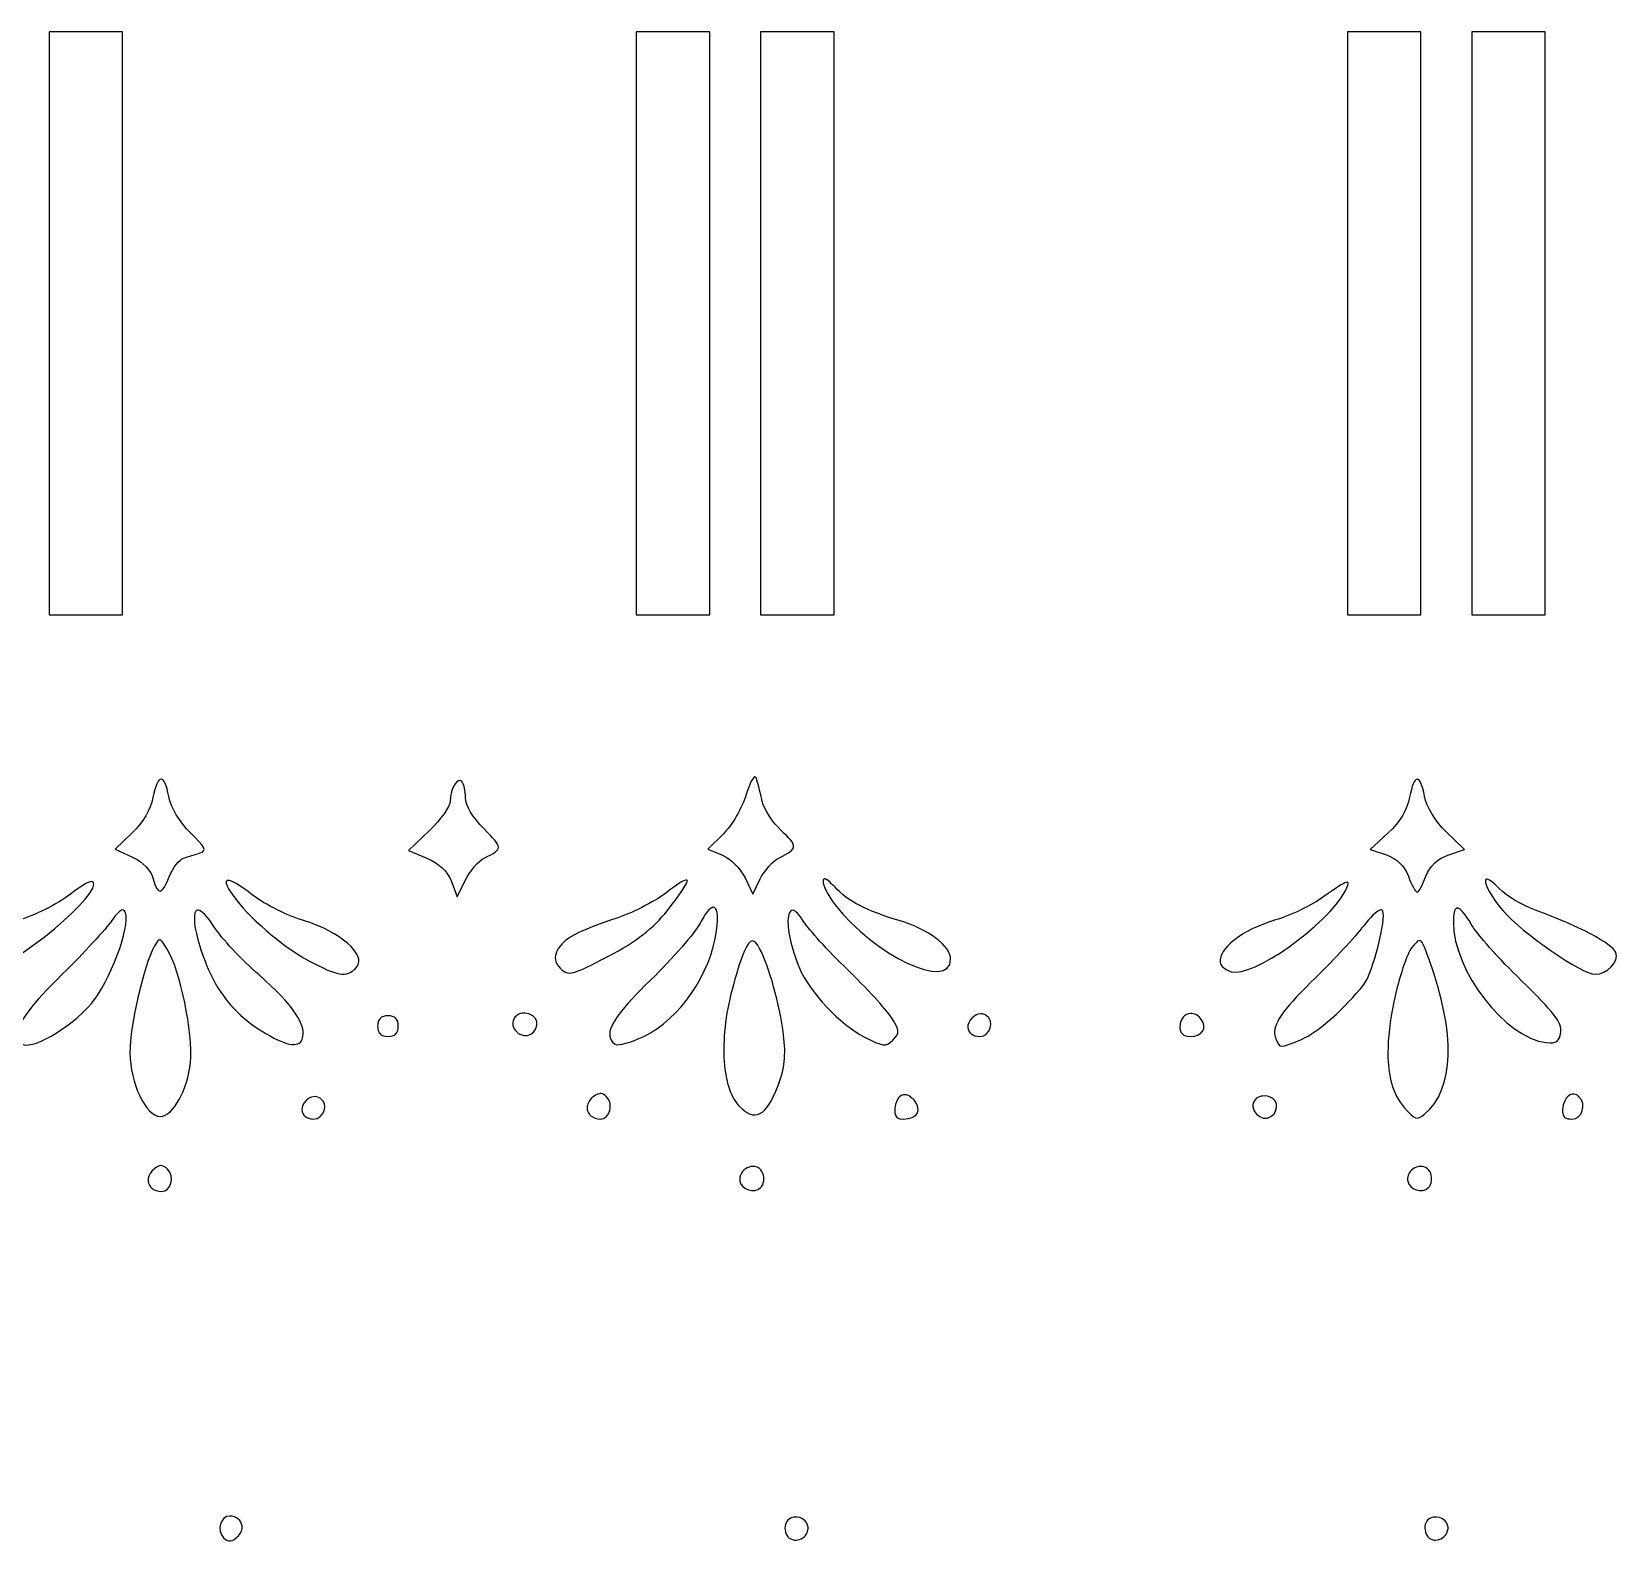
# Model space of a CAD drawing. Header units: centimetres. Extents: x -10 to 10, y -12.4 to 12.4.
# Drawn here: x -2.669 to 1.385, y -8.293 to -4.438 of the extents above; entities that cross this region are included whole.
import ezdxf

# ---------------------------------------------------------------- set-up
doc = ezdxf.new("R2010")
doc.units = ezdxf.units.CM
doc.header["$MEASUREMENT"] = 0
doc.layers.add('Layer 1', color=7, linetype='Continuous')

msp = doc.modelspace()

# ---------------------------------------------------------------- linework, layer by layer
at = {"layer": 'Layer 1', "color": 16, "lineweight": 25}
for points, knots in [([(-2.62516, -4.43755), (-2.62516, -4.43755), (-2.43747, -4.43755), (-2.43747, -4.43755), (-2.43747, -4.43755), (-2.43747, -4.43755), (-2.43747, -5.92666), (-2.43747, -5.92666), (-2.43747, -5.92666), (-2.43747, -5.92666), (-2.62516, -5.92666), (-2.62516, -5.92666), (-2.62516, -5.92666), (-2.62516, -5.92666), (-2.62516, -4.43755), (-2.62516, -4.43755)], [0, 0, 0, 0, 0.2, 0.2, 0.2, 0.2, 0.4, 0.4, 0.4, 0.4, 0.6, 0.6, 0.6, 0.6, 1, 1, 1, 1]), ([(-1.12531, -4.43755), (-1.12531, -4.43755), (-0.93762, -4.43755), (-0.93762, -4.43755), (-0.93762, -4.43755), (-0.93762, -4.43755), (-0.93762, -5.92666), (-0.93762, -5.92666), (-0.93762, -5.92666), (-0.93762, -5.92666), (-1.12531, -5.92666), (-1.12531, -5.92666), (-1.12531, -5.92666), (-1.12531, -5.92666), (-1.12531, -4.43755), (-1.12531, -4.43755)], [0, 0, 0, 0, 0.2, 0.2, 0.2, 0.2, 0.4, 0.4, 0.4, 0.4, 0.6, 0.6, 0.6, 0.6, 1, 1, 1, 1]), ([(-0.80781, -4.43755), (-0.80781, -4.43755), (-0.62012, -4.43755), (-0.62012, -4.43755), (-0.62012, -4.43755), (-0.62012, -4.43755), (-0.62012, -5.92666), (-0.62012, -5.92666), (-0.62012, -5.92666), (-0.62012, -5.92666), (-0.80781, -5.92666), (-0.80781, -5.92666), (-0.80781, -5.92666), (-0.80781, -5.92666), (-0.80781, -4.43755), (-0.80781, -4.43755)], [0, 0, 0, 0, 0.2, 0.2, 0.2, 0.2, 0.4, 0.4, 0.4, 0.4, 0.6, 0.6, 0.6, 0.6, 1, 1, 1, 1]), ([(0.69122, -4.43755), (0.69122, -4.43755), (0.87891, -4.43755), (0.87891, -4.43755), (0.87891, -4.43755), (0.87891, -4.43755), (0.87891, -5.92666), (0.87891, -5.92666), (0.87891, -5.92666), (0.87891, -5.92666), (0.69122, -5.92666), (0.69122, -5.92666), (0.69122, -5.92666), (0.69122, -5.92666), (0.69122, -4.43755), (0.69122, -4.43755)], [0, 0, 0, 0, 0.2, 0.2, 0.2, 0.2, 0.4, 0.4, 0.4, 0.4, 0.6, 0.6, 0.6, 0.6, 1, 1, 1, 1]), ([(1.00872, -4.43755), (1.00872, -4.43755), (1.19641, -4.43755), (1.19641, -4.43755), (1.19641, -4.43755), (1.19641, -4.43755), (1.19641, -5.92666), (1.19641, -5.92666), (1.19641, -5.92666), (1.19641, -5.92666), (1.00872, -5.92666), (1.00872, -5.92666), (1.00872, -5.92666), (1.00872, -5.92666), (1.00872, -4.43755), (1.00872, -4.43755)], [0, 0, 0, 0, 0.2, 0.2, 0.2, 0.2, 0.4, 0.4, 0.4, 0.4, 0.6, 0.6, 0.6, 0.6, 1, 1, 1, 1]), ([(-2.33908, -6.34668), (-2.33194, -6.34623), (-2.32495, -6.36089), (-2.31924, -6.39133), (-2.31924, -6.39133), (-2.31387, -6.41997), (-2.29196, -6.45663), (-2.26384, -6.48393), (-2.26384, -6.48393), (-2.22638, -6.52032), (-2.22159, -6.52964), (-2.23904, -6.53519), (-2.23904, -6.53519), (-2.25089, -6.53896), (-2.26969, -6.54478), (-2.28121, -6.54842), (-2.28121, -6.54842), (-2.29273, -6.55206), (-2.30938, -6.57298), (-2.31759, -6.59472), (-2.31759, -6.59472), (-2.33582, -6.64302), (-2.34791, -6.64522), (-2.35893, -6.60133), (-2.35893, -6.60133), (-2.36405, -6.58093), (-2.3845, -6.55897), (-2.41185, -6.54593), (-2.41185, -6.54593), (-2.41185, -6.54593), (-2.4565, -6.52526), (-2.4565, -6.52526), (-2.4565, -6.52526), (-2.4565, -6.52526), (-2.41268, -6.48392), (-2.41268, -6.48392), (-2.41268, -6.48392), (-2.38541, -6.4582), (-2.36546, -6.42418), (-2.35976, -6.3938), (-2.35976, -6.3938), (-2.35395, -6.36283), (-2.34623, -6.34712), (-2.33909, -6.34667), (-2.33909, -6.34667), (-2.33909, -6.34667), (-2.33908, -6.34668), (-2.33908, -6.34668)], [0, 0, 0, 0, 0.0769231, 0.0769231, 0.0769231, 0.0769231, 0.1538462, 0.1538462, 0.1538462, 0.1538462, 0.2307692, 0.2307692, 0.2307692, 0.2307692, 0.3076923, 0.3076923, 0.3076923, 0.3076923, 0.3846154, 0.3846154, 0.3846154, 0.3846154, 0.4615385, 0.4615385, 0.4615385, 0.4615385, 0.5384615, 0.5384615, 0.5384615, 0.5384615, 0.6153846, 0.6153846, 0.6153846, 0.6153846, 0.6923077, 0.6923077, 0.6923077, 0.6923077, 0.7692308, 0.7692308, 0.7692308, 0.7692308, 0.8461538, 0.8461538, 0.8461538, 0.8461538, 1, 1, 1, 1]), ([(-1.5751, -6.34999), (-1.57347, -6.35025), (-1.57245, -6.35099), (-1.57097, -6.35247), (-1.57097, -6.35247), (-1.56602, -6.35742), (-1.56105, -6.37699), (-1.56105, -6.39464), (-1.56105, -6.39464), (-1.56105, -6.41379), (-1.54256, -6.44538), (-1.51475, -6.47319), (-1.51475, -6.47319), (-1.46524, -6.52269), (-1.46575, -6.52445), (-1.51227, -6.5476), (-1.51227, -6.5476), (-1.52872, -6.55579), (-1.55079, -6.58206), (-1.56188, -6.60548), (-1.56188, -6.60548), (-1.56188, -6.60548), (-1.58255, -6.64765), (-1.58255, -6.64765), (-1.58255, -6.64765), (-1.58255, -6.64765), (-1.59743, -6.60796), (-1.59743, -6.60796), (-1.59743, -6.60796), (-1.60736, -6.58166), (-1.62896, -6.56151), (-1.66027, -6.54843), (-1.66027, -6.54843), (-1.66027, -6.54843), (-1.7074, -6.52859), (-1.7074, -6.52859), (-1.7074, -6.52859), (-1.7074, -6.52859), (-1.65366, -6.47815), (-1.65366, -6.47815), (-1.65366, -6.47815), (-1.6245, -6.45041), (-1.60087, -6.41673), (-1.60074, -6.40291), (-1.60074, -6.40291), (-1.60053, -6.37522), (-1.5865, -6.34828), (-1.57511, -6.34999), (-1.57511, -6.34999), (-1.57511, -6.34999), (-1.5751, -6.34999), (-1.5751, -6.34999)], [0, 0, 0, 0, 0.0714286, 0.0714286, 0.0714286, 0.0714286, 0.1428571, 0.1428571, 0.1428571, 0.1428571, 0.2142857, 0.2142857, 0.2142857, 0.2142857, 0.2857143, 0.2857143, 0.2857143, 0.2857143, 0.3571429, 0.3571429, 0.3571429, 0.3571429, 0.4285714, 0.4285714, 0.4285714, 0.4285714, 0.5, 0.5, 0.5, 0.5, 0.5714286, 0.5714286, 0.5714286, 0.5714286, 0.6428571, 0.6428571, 0.6428571, 0.6428571, 0.7142857, 0.7142857, 0.7142857, 0.7142857, 0.7857143, 0.7857143, 0.7857143, 0.7857143, 0.8571429, 0.8571429, 0.8571429, 0.8571429, 1, 1, 1, 1]), ([(-0.82269, -6.3409), (-0.82095, -6.34034), (-0.81957, -6.34127), (-0.81856, -6.34421), (-0.81856, -6.34421), (-0.81477, -6.35509), (-0.80832, -6.38186), (-0.80368, -6.40291), (-0.80368, -6.40291), (-0.79903, -6.42396), (-0.77724, -6.45728), (-0.7549, -6.47815), (-0.7549, -6.47815), (-0.71212, -6.51812), (-0.71188, -6.52369), (-0.75986, -6.5476), (-0.75986, -6.5476), (-0.77631, -6.5558), (-0.79843, -6.58004), (-0.80864, -6.60134), (-0.80864, -6.60134), (-0.80864, -6.60134), (-0.82766, -6.6402), (-0.82766, -6.6402), (-0.82766, -6.6402), (-0.82766, -6.6402), (-0.8475, -6.59886), (-0.8475, -6.59886), (-0.8475, -6.59886), (-0.85835, -6.57595), (-0.8844, -6.54967), (-0.90538, -6.54098), (-0.90538, -6.54098), (-0.90538, -6.54098), (-0.94259, -6.52527), (-0.94259, -6.52527), (-0.94259, -6.52527), (-0.94259, -6.52527), (-0.9029, -6.48641), (-0.9029, -6.48641), (-0.9029, -6.48641), (-0.88076, -6.46476), (-0.85427, -6.41909), (-0.8442, -6.38554), (-0.8442, -6.38554), (-0.83614, -6.35868), (-0.82791, -6.34257), (-0.8227, -6.34089), (-0.8227, -6.34089), (-0.8227, -6.34089), (-0.82269, -6.3409), (-0.82269, -6.3409)], [0, 0, 0, 0, 0.0714286, 0.0714286, 0.0714286, 0.0714286, 0.1428571, 0.1428571, 0.1428571, 0.1428571, 0.2142857, 0.2142857, 0.2142857, 0.2142857, 0.2857143, 0.2857143, 0.2857143, 0.2857143, 0.3571429, 0.3571429, 0.3571429, 0.3571429, 0.4285714, 0.4285714, 0.4285714, 0.4285714, 0.5, 0.5, 0.5, 0.5, 0.5714286, 0.5714286, 0.5714286, 0.5714286, 0.6428571, 0.6428571, 0.6428571, 0.6428571, 0.7142857, 0.7142857, 0.7142857, 0.7142857, 0.7857143, 0.7857143, 0.7857143, 0.7857143, 0.8571429, 0.8571429, 0.8571429, 0.8571429, 1, 1, 1, 1]), ([(0.86899, -6.34668), (0.87579, -6.34628), (0.88241, -6.36064), (0.88801, -6.3905), (0.88801, -6.3905), (0.89317, -6.41799), (0.91591, -6.45475), (0.94341, -6.48145), (0.94341, -6.48145), (0.94341, -6.48145), (0.98971, -6.5261), (0.98971, -6.5261), (0.98971, -6.5261), (0.98971, -6.5261), (0.94754, -6.54098), (0.94754, -6.54098), (0.94754, -6.54098), (0.92075, -6.55032), (0.90113, -6.56872), (0.89132, -6.59472), (0.89132, -6.59472), (0.88304, -6.61667), (0.87307, -6.63523), (0.869, -6.63523), (0.869, -6.63523), (0.86493, -6.63523), (0.85496, -6.61666), (0.84668, -6.59472), (0.84668, -6.59472), (0.83682, -6.56861), (0.81757, -6.5496), (0.79046, -6.54015), (0.79046, -6.54015), (0.79046, -6.54015), (0.74912, -6.52609), (0.74912, -6.52609), (0.74912, -6.52609), (0.74912, -6.52609), (0.79542, -6.48392), (0.79542, -6.48392), (0.79542, -6.48392), (0.82486, -6.45695), (0.84414, -6.42415), (0.84999, -6.39297), (0.84999, -6.39297), (0.85573, -6.36235), (0.86221, -6.34706), (0.86901, -6.34667), (0.86901, -6.34667), (0.86901, -6.34667), (0.86899, -6.34668), (0.86899, -6.34668)], [0, 0, 0, 0, 0.0714286, 0.0714286, 0.0714286, 0.0714286, 0.1428571, 0.1428571, 0.1428571, 0.1428571, 0.2142857, 0.2142857, 0.2142857, 0.2142857, 0.2857143, 0.2857143, 0.2857143, 0.2857143, 0.3571429, 0.3571429, 0.3571429, 0.3571429, 0.4285714, 0.4285714, 0.4285714, 0.4285714, 0.5, 0.5, 0.5, 0.5, 0.5714286, 0.5714286, 0.5714286, 0.5714286, 0.6428571, 0.6428571, 0.6428571, 0.6428571, 0.7142857, 0.7142857, 0.7142857, 0.7142857, 0.7857143, 0.7857143, 0.7857143, 0.7857143, 0.8571429, 0.8571429, 0.8571429, 0.8571429, 1, 1, 1, 1]), ([(-2.51933, -6.60879), (-2.51397, -6.60776), (-2.51106, -6.60929), (-2.51106, -6.61458), (-2.51106, -6.61458), (-2.51106, -6.66156), (-2.74295, -6.84492), (-2.80293, -6.84526), (-2.80293, -6.84526), (-2.81474, -6.84526), (-2.83209, -6.83629), (-2.84179, -6.82459), (-2.84179, -6.82459), (-2.8475, -6.81771), (-2.85108, -6.81216), (-2.85089, -6.8064), (-2.85089, -6.8064), (-2.85054, -6.7968), (-2.84168, -6.78572), (-2.81947, -6.76589), (-2.81947, -6.76589), (-2.79683, -6.74566), (-2.74465, -6.71967), (-2.70454, -6.70801), (-2.70454, -6.70801), (-2.66443, -6.69635), (-2.60453, -6.66631), (-2.57142, -6.64104), (-2.57142, -6.64104), (-2.54494, -6.62082), (-2.52826, -6.61053), (-2.51933, -6.60879)], [0, 0, 0, 0, 0.1111111, 0.1111111, 0.1111111, 0.1111111, 0.2222222, 0.2222222, 0.2222222, 0.2222222, 0.3333333, 0.3333333, 0.3333333, 0.3333333, 0.4444444, 0.4444444, 0.4444444, 0.4444444, 0.5555556, 0.5555556, 0.5555556, 0.5555556, 0.6666667, 0.6666667, 0.6666667, 0.6666667, 0.7777778, 0.7777778, 0.7777778, 0.7777778, 1, 1, 1, 1]), ([(-2.16793, -6.60548), (-2.15893, -6.60511), (-2.13762, -6.61746), (-2.10509, -6.64269), (-2.10509, -6.64269), (-2.07378, -6.66697), (-2.01373, -6.69694), (-1.9728, -6.70884), (-1.9728, -6.70884), (-1.88289, -6.73498), (-1.81368, -6.79591), (-1.83885, -6.82625), (-1.83885, -6.82625), (-1.86067, -6.85254), (-1.88248, -6.85133), (-1.94799, -6.81798), (-1.94799, -6.81798), (-2.0185, -6.78208), (-2.10355, -6.71158), (-2.14725, -6.65427), (-2.14725, -6.65427), (-2.16443, -6.63174), (-2.17322, -6.61731), (-2.17288, -6.61045), (-2.17288, -6.61045), (-2.17272, -6.60759), (-2.17092, -6.60562), (-2.16792, -6.60549), (-2.16792, -6.60549), (-2.16792, -6.60549), (-2.16793, -6.60548), (-2.16793, -6.60548)], [0, 0, 0, 0, 0.1111111, 0.1111111, 0.1111111, 0.1111111, 0.2222222, 0.2222222, 0.2222222, 0.2222222, 0.3333333, 0.3333333, 0.3333333, 0.3333333, 0.4444444, 0.4444444, 0.4444444, 0.4444444, 0.5555556, 0.5555556, 0.5555556, 0.5555556, 0.6666667, 0.6666667, 0.6666667, 0.6666667, 0.7777778, 0.7777778, 0.7777778, 0.7777778, 1, 1, 1, 1]), ([(-0.9988, -6.60465), (-0.9963, -6.60415), (-0.99467, -6.60466), (-0.99467, -6.6063), (-0.99467, -6.6063), (-0.99467, -6.61325), (-1.0181, -6.64726), (-1.04593, -6.68237), (-1.04593, -6.68237), (-1.0816, -6.72736), (-1.12559, -6.76178), (-1.19641, -6.79895), (-1.19641, -6.79895), (-1.28942, -6.84778), (-1.29875, -6.85031), (-1.31878, -6.83037), (-1.31878, -6.83037), (-1.32695, -6.82224), (-1.33073, -6.81531), (-1.33201, -6.80805), (-1.33201, -6.80805), (-1.33329, -6.80078), (-1.33214, -6.79356), (-1.32705, -6.78407), (-1.32705, -6.78407), (-1.31082, -6.75375), (-1.2768, -6.73593), (-1.17243, -6.70056), (-1.17243, -6.70056), (-1.12893, -6.68582), (-1.0715, -6.65547), (-1.04427, -6.63359), (-1.04427, -6.63359), (-1.02385, -6.61718), (-1.00629, -6.60614), (-0.99879, -6.60465), (-0.99879, -6.60465), (-0.99879, -6.60465), (-0.9988, -6.60465), (-0.9988, -6.60465)], [0, 0, 0, 0, 0.0909091, 0.0909091, 0.0909091, 0.0909091, 0.1818182, 0.1818182, 0.1818182, 0.1818182, 0.2727273, 0.2727273, 0.2727273, 0.2727273, 0.3636364, 0.3636364, 0.3636364, 0.3636364, 0.4545455, 0.4545455, 0.4545455, 0.4545455, 0.5454545, 0.5454545, 0.5454545, 0.5454545, 0.6363636, 0.6363636, 0.6363636, 0.6363636, 0.7272727, 0.7272727, 0.7272727, 0.7272727, 0.8181818, 0.8181818, 0.8181818, 0.8181818, 1, 1, 1, 1]), ([(-0.64492, -6.60135), (-0.64022, -6.60137), (-0.63101, -6.60815), (-0.61846, -6.62202), (-0.61846, -6.62202), (-0.58624, -6.65762), (-0.53512, -6.6839), (-0.45392, -6.70801), (-0.45392, -6.70801), (-0.37862, -6.73037), (-0.32246, -6.77298), (-0.32246, -6.8064), (-0.32246, -6.8064), (-0.32246, -6.88951), (-0.51901, -6.7968), (-0.61764, -6.66749), (-0.61764, -6.66749), (-0.63777, -6.6411), (-0.64811, -6.61835), (-0.64823, -6.60796), (-0.64823, -6.60796), (-0.64828, -6.60407), (-0.64774, -6.60133), (-0.64492, -6.60135)], [0, 0, 0, 0, 0.1428571, 0.1428571, 0.1428571, 0.1428571, 0.2857143, 0.2857143, 0.2857143, 0.2857143, 0.4285714, 0.4285714, 0.4285714, 0.4285714, 0.5714286, 0.5714286, 0.5714286, 0.5714286, 0.7142857, 0.7142857, 0.7142857, 0.7142857, 1, 1, 1, 1]), ([(0.68792, -6.61044), (0.69603, -6.60824), (0.69446, -6.6159), (0.68544, -6.63276), (0.68544, -6.63276), (0.63877, -6.71998), (0.44747, -6.85548), (0.3944, -6.83864), (0.3944, -6.83864), (0.37728, -6.83321), (0.3679, -6.82463), (0.36629, -6.81384), (0.36629, -6.81384), (0.36146, -6.78144), (0.42056, -6.73168), (0.50768, -6.70635), (0.50768, -6.70635), (0.5458, -6.69527), (0.60129, -6.66825), (0.63088, -6.64682), (0.63088, -6.64682), (0.6622, -6.62413), (0.67982, -6.61264), (0.68793, -6.61044), (0.68793, -6.61044), (0.68793, -6.61044), (0.68792, -6.61044), (0.68792, -6.61044)], [0, 0, 0, 0, 0.125, 0.125, 0.125, 0.125, 0.25, 0.25, 0.25, 0.25, 0.375, 0.375, 0.375, 0.375, 0.5, 0.5, 0.5, 0.5, 0.625, 0.625, 0.625, 0.625, 0.75, 0.75, 0.75, 0.75, 1, 1, 1, 1]), ([(1.04593, -6.60217), (1.05082, -6.60132), (1.06241, -6.60842), (1.07983, -6.62697), (1.07983, -6.62697), (1.0971, -6.64535), (1.13824, -6.66959), (1.17161, -6.68154), (1.17161, -6.68154), (1.28132, -6.72084), (1.36793, -6.76709), (1.37666, -6.78985), (1.37666, -6.78985), (1.38533, -6.81244), (1.3535, -6.84525), (1.32374, -6.84525), (1.32374, -6.84525), (1.2902, -6.84525), (1.13631, -6.73905), (1.08892, -6.68319), (1.08892, -6.68319), (1.05832, -6.64712), (1.04214, -6.61579), (1.04344, -6.60547), (1.04344, -6.60547), (1.04368, -6.60346), (1.0443, -6.60244), (1.04592, -6.60216), (1.04592, -6.60216), (1.04592, -6.60216), (1.04593, -6.60217), (1.04593, -6.60217)], [0, 0, 0, 0, 0.1111111, 0.1111111, 0.1111111, 0.1111111, 0.2222222, 0.2222222, 0.2222222, 0.2222222, 0.3333333, 0.3333333, 0.3333333, 0.3333333, 0.4444444, 0.4444444, 0.4444444, 0.4444444, 0.5555556, 0.5555556, 0.5555556, 0.5555556, 0.6666667, 0.6666667, 0.6666667, 0.6666667, 0.7777778, 0.7777778, 0.7777778, 0.7777778, 1, 1, 1, 1]), ([(-2.43747, -6.68072), (-2.43402, -6.68035), (-2.4321, -6.68278), (-2.43003, -6.68816), (-2.43003, -6.68816), (-2.41673, -6.72283), (-2.46991, -6.86483), (-2.51685, -6.91967), (-2.51685, -6.91967), (-2.57328, -6.9856), (-2.67535, -7.04312), (-2.6971, -7.02137), (-2.6971, -7.02137), (-2.70376, -7.01471), (-2.70674, -7.00721), (-2.7062, -6.99739), (-2.7062, -6.99739), (-2.70456, -6.96795), (-2.66857, -6.92128), (-2.59127, -6.84525), (-2.59127, -6.84525), (-2.53595, -6.79084), (-2.47969, -6.72937), (-2.46477, -6.708), (-2.46477, -6.708), (-2.45212, -6.68989), (-2.44323, -6.68135), (-2.43748, -6.68071), (-2.43748, -6.68071), (-2.43748, -6.68071), (-2.43747, -6.68072), (-2.43747, -6.68072)], [0, 0, 0, 0, 0.1111111, 0.1111111, 0.1111111, 0.1111111, 0.2222222, 0.2222222, 0.2222222, 0.2222222, 0.3333333, 0.3333333, 0.3333333, 0.3333333, 0.4444444, 0.4444444, 0.4444444, 0.4444444, 0.5555556, 0.5555556, 0.5555556, 0.5555556, 0.6666667, 0.6666667, 0.6666667, 0.6666667, 0.7777778, 0.7777778, 0.7777778, 0.7777778, 1, 1, 1, 1]), ([(-2.2473, -6.68155), (-2.2463, -6.68115), (-2.24521, -6.68155), (-2.24399, -6.68155), (-2.24399, -6.68155), (-2.23549, -6.68232), (-2.2211, -6.69615), (-2.20265, -6.72537), (-2.20265, -6.72537), (-2.18475, -6.75372), (-2.13325, -6.80803), (-2.08855, -6.84691), (-2.08855, -6.84691), (-2.00161, -6.92253), (-1.96558, -6.97675), (-1.97858, -7.01062), (-1.97858, -7.01062), (-1.9878, -7.03466), (-2.02035, -7.02773), (-2.08276, -6.98995), (-2.08276, -6.98995), (-2.14267, -6.95369), (-2.19048, -6.89791), (-2.21836, -6.83203), (-2.21836, -6.83203), (-2.24241, -6.7752), (-2.25357, -6.7304), (-2.25391, -6.7047), (-2.25391, -6.7047), (-2.25407, -6.69231), (-2.2521, -6.6835), (-2.2473, -6.68155)], [0, 0, 0, 0, 0.1111111, 0.1111111, 0.1111111, 0.1111111, 0.2222222, 0.2222222, 0.2222222, 0.2222222, 0.3333333, 0.3333333, 0.3333333, 0.3333333, 0.4444444, 0.4444444, 0.4444444, 0.4444444, 0.5555556, 0.5555556, 0.5555556, 0.5555556, 0.6666667, 0.6666667, 0.6666667, 0.6666667, 0.7777778, 0.7777778, 0.7777778, 0.7777778, 1, 1, 1, 1]), ([(-0.92935, -6.67411), (-0.91894, -6.67289), (-0.91474, -6.69338), (-0.92025, -6.73364), (-0.92025, -6.73364), (-0.93547, -6.84464), (-1.01394, -6.95931), (-1.10629, -7.00401), (-1.10629, -7.00401), (-1.13858, -7.01964), (-1.1716, -7.02846), (-1.17905, -7.02385), (-1.17905, -7.02385), (-1.18765, -7.01854), (-1.19222, -7.01123), (-1.19311, -7.00235), (-1.19311, -7.00235), (-1.19576, -6.97573), (-1.16308, -6.93223), (-1.08893, -6.86014), (-1.08893, -6.86014), (-1.03189, -6.80468), (-0.97531, -6.73959), (-0.96325, -6.71627), (-0.96325, -6.71627), (-0.94909, -6.68889), (-0.93745, -6.67506), (-0.92935, -6.6741), (-0.92935, -6.6741), (-0.92935, -6.6741), (-0.92935, -6.67411), (-0.92935, -6.67411)], [0, 0, 0, 0, 0.1111111, 0.1111111, 0.1111111, 0.1111111, 0.2222222, 0.2222222, 0.2222222, 0.2222222, 0.3333333, 0.3333333, 0.3333333, 0.3333333, 0.4444444, 0.4444444, 0.4444444, 0.4444444, 0.5555556, 0.5555556, 0.5555556, 0.5555556, 0.6666667, 0.6666667, 0.6666667, 0.6666667, 0.7777778, 0.7777778, 0.7777778, 0.7777778, 1, 1, 1, 1]), ([(-0.72512, -6.68155), (-0.71835, -6.68237), (-0.70968, -6.69156), (-0.69783, -6.71049), (-0.69783, -6.71049), (-0.68538, -6.73038), (-0.63586, -6.78488), (-0.58704, -6.83203), (-0.58704, -6.83203), (-0.53822, -6.87918), (-0.48695, -6.93484), (-0.47377, -6.95523), (-0.47377, -6.95523), (-0.45228, -6.98846), (-0.4516, -6.99507), (-0.46964, -7.01311), (-0.46964, -7.01311), (-0.48768, -7.03115), (-0.49574, -7.02947), (-0.5424, -7.00567), (-0.5424, -7.00567), (-0.60392, -6.97428), (-0.68328, -6.89019), (-0.70859, -6.82956), (-0.70859, -6.82956), (-0.73088, -6.77616), (-0.73987, -6.72724), (-0.73753, -6.7014), (-0.73753, -6.7014), (-0.73636, -6.68848), (-0.7319, -6.68075), (-0.72513, -6.68156), (-0.72513, -6.68156), (-0.72513, -6.68156), (-0.72512, -6.68155), (-0.72512, -6.68155)], [0, 0, 0, 0, 0.1, 0.1, 0.1, 0.1, 0.2, 0.2, 0.2, 0.2, 0.3, 0.3, 0.3, 0.3, 0.4, 0.4, 0.4, 0.4, 0.5, 0.5, 0.5, 0.5, 0.6, 0.6, 0.6, 0.6, 0.7, 0.7, 0.7, 0.7, 0.8, 0.8, 0.8, 0.8, 1, 1, 1, 1]), ([(0.77804, -6.68072), (0.77937, -6.68101), (0.78076, -6.68225), (0.78135, -6.6832), (0.78135, -6.6832), (0.79181, -6.70012), (0.75513, -6.84334), (0.73339, -6.87089), (0.73339, -6.87089), (0.68589, -6.93108), (0.61468, -6.99438), (0.57381, -7.01145), (0.57381, -7.01145), (0.51667, -7.03532), (0.51819, -7.03505), (0.50849, -7.0098), (0.50849, -7.0098), (0.50697, -7.00584), (0.50547, -7.00167), (0.50518, -6.9974), (0.50518, -6.9974), (0.50315, -6.96752), (0.5326, -6.9285), (0.61101, -6.85271), (0.61101, -6.85271), (0.65604, -6.80919), (0.7106, -6.74962), (0.73255, -6.72125), (0.73255, -6.72125), (0.74924, -6.69968), (0.76478, -6.68438), (0.77389, -6.68156), (0.77389, -6.68156), (0.77541, -6.6811), (0.77669, -6.68045), (0.77802, -6.68073), (0.77802, -6.68073), (0.77802, -6.68073), (0.77804, -6.68072), (0.77804, -6.68072)], [0, 0, 0, 0, 0.0909091, 0.0909091, 0.0909091, 0.0909091, 0.1818182, 0.1818182, 0.1818182, 0.1818182, 0.2727273, 0.2727273, 0.2727273, 0.2727273, 0.3636364, 0.3636364, 0.3636364, 0.3636364, 0.4545455, 0.4545455, 0.4545455, 0.4545455, 0.5454545, 0.5454545, 0.5454545, 0.5454545, 0.6363636, 0.6363636, 0.6363636, 0.6363636, 0.7272727, 0.7272727, 0.7272727, 0.7272727, 0.8181818, 0.8181818, 0.8181818, 0.8181818, 1, 1, 1, 1]), ([(0.97234, -6.67576), (0.98002, -6.677), (0.99219, -6.6911), (1.00707, -6.7171), (1.00707, -6.7171), (1.02056, -6.74068), (1.07849, -6.80607), (1.13605, -6.86179), (1.13605, -6.86179), (1.21696, -6.94011), (1.23948, -6.96961), (1.2361, -6.99325), (1.2361, -6.99325), (1.23268, -7.01717), (1.22465, -7.02263), (1.19889, -7.01971), (1.19889, -7.01971), (1.09395, -7.00784), (0.96159, -6.83651), (0.96159, -6.71213), (0.96159, -6.71213), (0.96159, -6.69056), (0.96403, -6.67857), (0.96986, -6.67658), (0.96986, -6.67658), (0.97079, -6.67626), (0.97124, -6.67557), (0.97234, -6.67575), (0.97234, -6.67575), (0.97234, -6.67575), (0.97234, -6.67576), (0.97234, -6.67576)], [0, 0, 0, 0, 0.1111111, 0.1111111, 0.1111111, 0.1111111, 0.2222222, 0.2222222, 0.2222222, 0.2222222, 0.3333333, 0.3333333, 0.3333333, 0.3333333, 0.4444444, 0.4444444, 0.4444444, 0.4444444, 0.5555556, 0.5555556, 0.5555556, 0.5555556, 0.6666667, 0.6666667, 0.6666667, 0.6666667, 0.7777778, 0.7777778, 0.7777778, 0.7777778, 1, 1, 1, 1]), ([(-2.34487, -6.75761), (-2.34382, -6.75711), (-2.34265, -6.75735), (-2.34156, -6.75761), (-2.34156, -6.75761), (-2.3372, -6.75872), (-2.33254, -6.76636), (-2.32337, -6.78076), (-2.32337, -6.78076), (-2.29053, -6.83235), (-2.25671, -6.99594), (-2.26384, -7.07015), (-2.26384, -7.07015), (-2.27048, -7.13929), (-2.30875, -7.20823), (-2.34073, -7.20823), (-2.34073, -7.20823), (-2.37793, -7.20823), (-2.41845, -7.12311), (-2.41845, -7.04535), (-2.41845, -7.04535), (-2.41845, -6.97526), (-2.38326, -6.8219), (-2.35561, -6.7725), (-2.35561, -6.7725), (-2.35126, -6.76473), (-2.34802, -6.75915), (-2.34486, -6.75762), (-2.34486, -6.75762), (-2.34486, -6.75762), (-2.34487, -6.75761), (-2.34487, -6.75761)], [0, 0, 0, 0, 0.1111111, 0.1111111, 0.1111111, 0.1111111, 0.2222222, 0.2222222, 0.2222222, 0.2222222, 0.3333333, 0.3333333, 0.3333333, 0.3333333, 0.4444444, 0.4444444, 0.4444444, 0.4444444, 0.5555556, 0.5555556, 0.5555556, 0.5555556, 0.6666667, 0.6666667, 0.6666667, 0.6666667, 0.7777778, 0.7777778, 0.7777778, 0.7777778, 1, 1, 1, 1]), ([(-0.82848, -6.76009), (-0.82252, -6.76009), (-0.81695, -6.76667), (-0.81029, -6.77911), (-0.81029, -6.77911), (-0.78639, -6.82377), (-0.75883, -6.92202), (-0.74911, -6.99987), (-0.74911, -6.99987), (-0.74254, -7.05243), (-0.74653, -7.08611), (-0.76317, -7.12968), (-0.76317, -7.12968), (-0.79338, -7.20878), (-0.82262, -7.22415), (-0.86322, -7.18094), (-0.86322, -7.18094), (-0.88563, -7.15709), (-0.89879, -7.11274), (-0.90125, -7.05774), (-0.90125, -7.05774), (-0.90372, -7.00274), (-0.89569, -6.93678), (-0.87727, -6.8717), (-0.87727, -6.8717), (-0.85518, -6.79367), (-0.8416, -6.76033), (-0.82849, -6.76008), (-0.82849, -6.76008), (-0.82849, -6.76008), (-0.82848, -6.76009), (-0.82848, -6.76009)], [0, 0, 0, 0, 0.1111111, 0.1111111, 0.1111111, 0.1111111, 0.2222222, 0.2222222, 0.2222222, 0.2222222, 0.3333333, 0.3333333, 0.3333333, 0.3333333, 0.4444444, 0.4444444, 0.4444444, 0.4444444, 0.5555556, 0.5555556, 0.5555556, 0.5555556, 0.6666667, 0.6666667, 0.6666667, 0.6666667, 0.7777778, 0.7777778, 0.7777778, 0.7777778, 1, 1, 1, 1]), ([(0.87395, -6.75927), (0.88142, -6.75758), (0.88644, -6.77109), (0.89958, -6.80723), (0.89958, -6.80723), (0.96867, -6.99721), (0.96436, -7.13908), (0.888, -7.20245), (0.888, -7.20245), (0.86854, -7.21861), (0.8628, -7.21634), (0.83591, -7.18509), (0.83591, -7.18509), (0.8077, -7.15229), (0.79416, -7.10706), (0.79457, -7.04536), (0.79457, -7.04536), (0.79481, -7.00834), (0.79909, -6.96493), (0.80945, -6.91555), (0.80945, -6.91555), (0.82231, -6.8543), (0.84335, -6.79196), (0.85575, -6.77664), (0.85575, -6.77664), (0.86413, -6.76629), (0.86946, -6.7603), (0.87394, -6.75928), (0.87394, -6.75928), (0.87394, -6.75928), (0.87395, -6.75927), (0.87395, -6.75927)], [0, 0, 0, 0, 0.1111111, 0.1111111, 0.1111111, 0.1111111, 0.2222222, 0.2222222, 0.2222222, 0.2222222, 0.3333333, 0.3333333, 0.3333333, 0.3333333, 0.4444444, 0.4444444, 0.4444444, 0.4444444, 0.5555556, 0.5555556, 0.5555556, 0.5555556, 0.6666667, 0.6666667, 0.6666667, 0.6666667, 0.7777778, 0.7777778, 0.7777778, 0.7777778, 1, 1, 1, 1]), ([(-1.75948, -6.95108), (-1.74189, -6.95108), (-1.73302, -6.95995), (-1.73302, -6.97754), (-1.73302, -6.97754), (-1.73302, -6.99512), (-1.74189, -7.004), (-1.75948, -7.004), (-1.75948, -7.004), (-1.77707, -7.004), (-1.78594, -6.99512), (-1.78594, -6.97754), (-1.78594, -6.97754), (-1.78594, -6.95995), (-1.77707, -6.95108), (-1.75948, -6.95108)], [0, 0, 0, 0, 0.2, 0.2, 0.2, 0.2, 0.4, 0.4, 0.4, 0.4, 0.6, 0.6, 0.6, 0.6, 1, 1, 1, 1]), ([(-1.41635, -6.94447), (-1.41413, -6.94418), (-1.41207, -6.94447), (-1.40974, -6.94447), (-1.40974, -6.94447), (-1.40351, -6.94484), (-1.39605, -6.94728), (-1.3899, -6.95108), (-1.3899, -6.95108), (-1.36596, -6.96587), (-1.38489, -7.00694), (-1.41305, -7.00152), (-1.41305, -7.00152), (-1.42568, -6.99908), (-1.43808, -6.98758), (-1.44034, -6.97589), (-1.44034, -6.97589), (-1.4435, -6.95946), (-1.43185, -6.94653), (-1.41636, -6.94447), (-1.41636, -6.94447), (-1.41636, -6.94447), (-1.41635, -6.94447), (-1.41635, -6.94447)], [0, 0, 0, 0, 0.1428571, 0.1428571, 0.1428571, 0.1428571, 0.2857143, 0.2857143, 0.2857143, 0.2857143, 0.4285714, 0.4285714, 0.4285714, 0.4285714, 0.5714286, 0.5714286, 0.5714286, 0.5714286, 0.7142857, 0.7142857, 0.7142857, 0.7142857, 1, 1, 1, 1]), ([(-0.24722, -6.94612), (-0.24493, -6.94586), (-0.24289, -6.9457), (-0.24061, -6.94612), (-0.24061, -6.94612), (-0.23756, -6.9467), (-0.23441, -6.94847), (-0.23151, -6.95025), (-0.23151, -6.95025), (-0.20905, -6.96413), (-0.22113, -7.00399), (-0.24805, -7.00399), (-0.24805, -7.00399), (-0.26615, -7.00399), (-0.27794, -6.99359), (-0.27864, -6.98084), (-0.27864, -6.98084), (-0.27906, -6.97319), (-0.27559, -6.96456), (-0.26789, -6.95686), (-0.26789, -6.95686), (-0.26152, -6.95049), (-0.25411, -6.94692), (-0.24722, -6.94611), (-0.24722, -6.94611), (-0.24722, -6.94611), (-0.24722, -6.94612), (-0.24722, -6.94612)], [0, 0, 0, 0, 0.125, 0.125, 0.125, 0.125, 0.25, 0.25, 0.25, 0.25, 0.375, 0.375, 0.375, 0.375, 0.5, 0.5, 0.5, 0.5, 0.625, 0.625, 0.625, 0.625, 0.75, 0.75, 0.75, 0.75, 1, 1, 1, 1]), ([(0.29021, -6.9453), (0.29884, -6.94485), (0.30837, -6.9487), (0.31584, -6.9577), (0.31584, -6.9577), (0.33521, -6.98104), (0.32181, -7.004), (0.28855, -7.004), (0.28855, -7.004), (0.27222, -7.004), (0.26292, -6.99512), (0.26292, -6.9792), (0.26292, -6.9792), (0.26292, -6.95925), (0.27582, -6.94603), (0.29021, -6.9453)], [0, 0, 0, 0, 0.2, 0.2, 0.2, 0.2, 0.4, 0.4, 0.4, 0.4, 0.6, 0.6, 0.6, 0.6, 1, 1, 1, 1]), ([(-1.95048, -7.15779), (-1.94428, -7.15678), (-1.93807, -7.15835), (-1.93229, -7.16192), (-1.93229, -7.16192), (-1.90983, -7.1758), (-1.92274, -7.21484), (-1.94965, -7.21484), (-1.94965, -7.21484), (-1.96775, -7.21484), (-1.97872, -7.20444), (-1.97942, -7.19169), (-1.97942, -7.19169), (-1.97984, -7.18404), (-1.97638, -7.17541), (-1.96867, -7.16771), (-1.96867, -7.16771), (-1.963, -7.16204), (-1.95668, -7.15881), (-1.95048, -7.15779)], [0, 0, 0, 0, 0.1666667, 0.1666667, 0.1666667, 0.1666667, 0.3333333, 0.3333333, 0.3333333, 0.3333333, 0.5, 0.5, 0.5, 0.5, 0.6666667, 0.6666667, 0.6666667, 0.6666667, 1, 1, 1, 1]), ([(-1.21543, -7.14952), (-1.2108, -7.15007), (-1.20608, -7.15308), (-1.20137, -7.15779), (-1.20137, -7.15779), (-1.18234, -7.17682), (-1.19266, -7.21484), (-1.21708, -7.21484), (-1.21708, -7.21484), (-1.23593, -7.21484), (-1.2491, -7.20319), (-1.25098, -7.18921), (-1.25098, -7.18921), (-1.25211, -7.18081), (-1.24874, -7.17127), (-1.24106, -7.16358), (-1.24106, -7.16358), (-1.23259, -7.15511), (-1.2259, -7.15135), (-1.21956, -7.15035), (-1.21956, -7.15035), (-1.21798, -7.15009), (-1.21697, -7.14934), (-1.21543, -7.14952)], [0, 0, 0, 0, 0.1428571, 0.1428571, 0.1428571, 0.1428571, 0.2857143, 0.2857143, 0.2857143, 0.2857143, 0.4285714, 0.4285714, 0.4285714, 0.4285714, 0.5714286, 0.5714286, 0.5714286, 0.5714286, 0.7142857, 0.7142857, 0.7142857, 0.7142857, 1, 1, 1, 1]), ([(-0.43904, -7.15283), (-0.4315, -7.15323), (-0.42309, -7.15803), (-0.41506, -7.16771), (-0.41506, -7.16771), (-0.39458, -7.19238), (-0.40763, -7.21484), (-0.44235, -7.21484), (-0.44235, -7.21484), (-0.45714, -7.21484), (-0.46346, -7.21101), (-0.46467, -7.19996), (-0.46467, -7.19996), (-0.46507, -7.19628), (-0.46545, -7.19123), (-0.46467, -7.1859), (-0.46467, -7.1859), (-0.46138, -7.16353), (-0.4516, -7.15217), (-0.43904, -7.15283)], [0, 0, 0, 0, 0.1666667, 0.1666667, 0.1666667, 0.1666667, 0.3333333, 0.3333333, 0.3333333, 0.3333333, 0.5, 0.5, 0.5, 0.5, 0.6666667, 0.6666667, 0.6666667, 0.6666667, 1, 1, 1, 1]), ([(0.47542, -7.15614), (0.48325, -7.15543), (0.49132, -7.15693), (0.4994, -7.16193), (0.4994, -7.16193), (0.52334, -7.17673), (0.50524, -7.21779), (0.47708, -7.21237), (0.47708, -7.21237), (0.46445, -7.20994), (0.45288, -7.19844), (0.45062, -7.18674), (0.45062, -7.18674), (0.45002, -7.18361), (0.44939, -7.18042), (0.44979, -7.17764), (0.44979, -7.17764), (0.45157, -7.16551), (0.46237, -7.15733), (0.47542, -7.15614)], [0, 0, 0, 0, 0.1666667, 0.1666667, 0.1666667, 0.1666667, 0.3333333, 0.3333333, 0.3333333, 0.3333333, 0.5, 0.5, 0.5, 0.5, 0.6666667, 0.6666667, 0.6666667, 0.6666667, 1, 1, 1, 1]), ([(1.26504, -7.15118), (1.26662, -7.15089), (1.26756, -7.15092), (1.26917, -7.15118), (1.26917, -7.15118), (1.27347, -7.15158), (1.27847, -7.15386), (1.2824, -7.15779), (1.2824, -7.15779), (1.30272, -7.17811), (1.29098, -7.21484), (1.26421, -7.21484), (1.26421, -7.21484), (1.24882, -7.21484), (1.2423, -7.21104), (1.24106, -7.19996), (1.24106, -7.19996), (1.24065, -7.19627), (1.24027, -7.19129), (1.24106, -7.1859), (1.24106, -7.1859), (1.24393, -7.16638), (1.25399, -7.1533), (1.26504, -7.15117), (1.26504, -7.15117), (1.26504, -7.15117), (1.26504, -7.15118), (1.26504, -7.15118)], [0, 0, 0, 0, 0.125, 0.125, 0.125, 0.125, 0.25, 0.25, 0.25, 0.25, 0.375, 0.375, 0.375, 0.375, 0.5, 0.5, 0.5, 0.5, 0.625, 0.625, 0.625, 0.625, 0.75, 0.75, 0.75, 0.75, 1, 1, 1, 1]), ([(-2.34074, -7.3339), (-2.3344, -7.33311), (-2.32882, -7.33673), (-2.32255, -7.343), (-2.32255, -7.343), (-2.30352, -7.36203), (-2.31384, -7.40005), (-2.33826, -7.40005), (-2.33826, -7.40005), (-2.35711, -7.40005), (-2.37028, -7.38758), (-2.37216, -7.37359), (-2.37216, -7.37359), (-2.37329, -7.3652), (-2.36992, -7.35564), (-2.36224, -7.34796), (-2.36224, -7.34796), (-2.35377, -7.33949), (-2.34708, -7.3347), (-2.34074, -7.3339)], [0, 0, 0, 0, 0.1666667, 0.1666667, 0.1666667, 0.1666667, 0.3333333, 0.3333333, 0.3333333, 0.3333333, 0.5, 0.5, 0.5, 0.5, 0.6666667, 0.6666667, 0.6666667, 0.6666667, 1, 1, 1, 1]), ([(-0.83261, -7.33639), (-0.82001, -7.33424), (-0.80729, -7.34), (-0.80202, -7.35375), (-0.80202, -7.35375), (-0.79745, -7.36565), (-0.79925, -7.38158), (-0.80698, -7.3893), (-0.80698, -7.3893), (-0.82456, -7.40688), (-0.85668, -7.39509), (-0.86072, -7.37359), (-0.86072, -7.37359), (-0.8613, -7.37052), (-0.86138, -7.36708), (-0.86072, -7.36367), (-0.86072, -7.36367), (-0.8578, -7.34849), (-0.84521, -7.33854), (-0.83261, -7.33638), (-0.83261, -7.33638), (-0.83261, -7.33638), (-0.83261, -7.33639), (-0.83261, -7.33639)], [0, 0, 0, 0, 0.1428571, 0.1428571, 0.1428571, 0.1428571, 0.2857143, 0.2857143, 0.2857143, 0.2857143, 0.4285714, 0.4285714, 0.4285714, 0.4285714, 0.5714286, 0.5714286, 0.5714286, 0.5714286, 0.7142857, 0.7142857, 0.7142857, 0.7142857, 1, 1, 1, 1]), ([(0.8723, -7.33639), (0.8849, -7.33424), (0.89844, -7.34), (0.90372, -7.35375), (0.90372, -7.35375), (0.90829, -7.36565), (0.90649, -7.38158), (0.89876, -7.3893), (0.89876, -7.3893), (0.88118, -7.40688), (0.84906, -7.39509), (0.84502, -7.37359), (0.84502, -7.37359), (0.84444, -7.37052), (0.84436, -7.36708), (0.84502, -7.36367), (0.84502, -7.36367), (0.84794, -7.34849), (0.85971, -7.33854), (0.87231, -7.33638), (0.87231, -7.33638), (0.87231, -7.33638), (0.8723, -7.33639), (0.8723, -7.33639)], [0, 0, 0, 0, 0.1428571, 0.1428571, 0.1428571, 0.1428571, 0.2857143, 0.2857143, 0.2857143, 0.2857143, 0.4285714, 0.4285714, 0.4285714, 0.4285714, 0.5714286, 0.5714286, 0.5714286, 0.5714286, 0.7142857, 0.7142857, 0.7142857, 0.7142857, 1, 1, 1, 1])]:
    msp.add_open_spline(points, degree=3, knots=knots, dxfattribs=at)
at = {"layer": 'Layer 1', "color": 37, "lineweight": 25}
for points in [[(-2.1322, -8.25463), (-2.13112, -8.26266), (-2.13395, -8.27207), (-2.14129, -8.27943), (-2.14129, -8.27943), (-2.1494, -8.28754), (-2.15589, -8.2919), (-2.16196, -8.29266), (-2.16196, -8.29266), (-2.16803, -8.29343), (-2.17332, -8.2904), (-2.17932, -8.28439), (-2.17932, -8.28439), (-2.19755, -8.26616), (-2.187, -8.22899), (-2.16361, -8.22899), (-2.16361, -8.22899), (-2.14556, -8.22899), (-2.134, -8.24122), (-2.13219, -8.25462), (-2.13219, -8.25462), (-2.13219, -8.25462), (-2.1322, -8.25463), (-2.1322, -8.25463)], [(-0.68691, -8.25463), (-0.68635, -8.25757), (-0.68627, -8.26129), (-0.68691, -8.26455), (-0.68691, -8.26455), (-0.68971, -8.27909), (-0.70047, -8.28812), (-0.71254, -8.29018), (-0.71254, -8.29018), (-0.72461, -8.29224), (-0.73808, -8.28682), (-0.74313, -8.27364), (-0.74313, -8.27364), (-0.74751, -8.26223), (-0.74559, -8.24715), (-0.73817, -8.23974), (-0.73817, -8.23974), (-0.72132, -8.2229), (-0.69078, -8.23403), (-0.68691, -8.25462), (-0.68691, -8.25462), (-0.68691, -8.25462), (-0.68691, -8.25463), (-0.68691, -8.25463)], [(0.94772, -8.25463), (0.94828, -8.25757), (0.94836, -8.26129), (0.94772, -8.26455), (0.94772, -8.26455), (0.94492, -8.27909), (0.9325, -8.28812), (0.92043, -8.29018), (0.92043, -8.29018), (0.90836, -8.29224), (0.89655, -8.28682), (0.89149, -8.27364), (0.89149, -8.27364), (0.88711, -8.26223), (0.88822, -8.24714), (0.89562, -8.23974), (0.89562, -8.23974), (0.91247, -8.2229), (0.94384, -8.23403), (0.94771, -8.25462), (0.94771, -8.25462), (0.94771, -8.25462), (0.94772, -8.25463), (0.94772, -8.25463)]]:
    msp.add_open_spline(points, degree=3, knots=[0, 0, 0, 0, 0.1428571, 0.1428571, 0.1428571, 0.1428571, 0.2857143, 0.2857143, 0.2857143, 0.2857143, 0.4285714, 0.4285714, 0.4285714, 0.4285714, 0.5714286, 0.5714286, 0.5714286, 0.5714286, 0.7142857, 0.7142857, 0.7142857, 0.7142857, 1, 1, 1, 1], dxfattribs=at)

doc.saveas('drawing.dxf')
